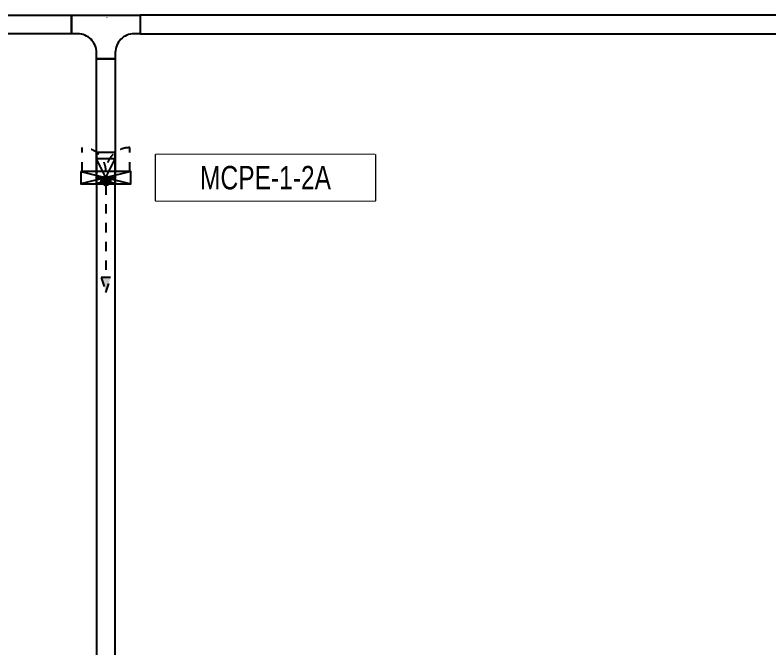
# Model space of a CAD drawing. Header units: millimetres. Extents: x -149088 to 500787, y -530175 to 1035835.
# Drawn here: x 112852 to 124902, y -219117 to -208995 of the extents above; entities that cross this region are included whole.
import ezdxf
from ezdxf.enums import TextEntityAlignment as Align

# ---------------------------------------------------------------- set-up
doc = ezdxf.new("R2010")
doc.units = ezdxf.units.MM
doc.header["$LTSCALE"] = 150
doc.linetypes.add('CONTINOUS', pattern=[0])
doc.linetypes.add('D1', pattern=[3, 1, -1, 1])
for name, color, linetype in [('------01 Motor Control Panel or Center', 4, 'Continuous'), ('-----00 LV_CABLE', 2, 'Continuous'), ('-----26 Electrical Cable Tray', 200, 'Continuous')]:
    doc.layers.add(name, color=color, linetype=linetype)
doc.styles.add('ELEC', font='')
doc.styles.get('ELEC').set_extended_font_data('Dotum')

# ---------------------------------------------------------------- blocks, each defined once
blk = doc.blocks.new('MCP_EQUIPMENT-2')
for p, q in [((200, 400), (0, -400)), ((200, -400), (0, 400))]:
    blk.add_line(p, q)
at = {"color": 1, "linetype": 'D1'}
for p, q in [((200, 380), (580, 380)), ((200, -380), (580, -380))]:
    blk.add_line(p, q, dxfattribs=at)
blk.add_lwpolyline([(200, 400), (0, 400), (0, -400), (200, -400)], close=True)
for centre, start, end in [((200, 380), 270, 0), ((200, -380), 0, 90)]:
    blk.add_arc(centre, 380, start, end, dxfattribs=at)
blk = doc.blocks.new('11')
at = {"linetype": 'D1'}
h = blk.add_hatch(color=256, dxfattribs=at)
edge = h.paths.add_edge_path()
edge.add_arc((0, 0), 75, 0, 360)
blk.add_circle((0, 0), 75, dxfattribs=at)
for p in [(-75, 0), (0, 75), (75, 0), (0, -75)]:
    blk.add_point(p, dxfattribs=at)
blk = doc.blocks.new('22')
at = {"linetype": 'D1'}
h = blk.add_hatch(color=0, dxfattribs=at)
h.dxf.hatch_style = 1
h.paths.add_polyline_path([(0, 0), (-241, 75), (-241, -75)])
at = {"color": 0, "linetype": 'D1'}
blk.add_lwpolyline([(-241, -75), (0, 0), (-241, 75)], close=True, dxfattribs=at)
blk = doc.blocks.new('TRAY(VERT)')
at = {"color": 0}
for p, q in [((0, 400), (0, 500)), ((0, 500), (300, 500)), ((300, 500), (300, 400)), ((0, 0), (0, 400)), ((300, 400), (300, 0)), ((300, 0), (0, 0))]:
    blk.add_line(p, q, dxfattribs=at)
at = {"color": 8}
for p, q in [((150, 100), (0, 400)), ((0, 400), (300, 400)), ((150, 100), (300, 400)), ((0, 100), (300, 0)), ((0, 0), (300, 100)), ((300, 100), (0, 100))]:
    blk.add_line(p, q, dxfattribs=at)
blk = doc.blocks.new('*U26')
at = {"color": 0}
blk.add_lwpolyline([(-1100, 0), (-1000, 0, 0.414214), (-700, 300), (-700, 400), (-400, 400), (-400, 300, 0.414214), (-100, 0), (0, 0), (0, -300), (-1100, -300)], format="xyb", close=True, dxfattribs=at)
at = {"color": 0, "style": 'ELEC'}
blk.add_text('W:300(TEE)', height=10, dxfattribs=at).set_placement((-550, -265), align=Align.MIDDLE)
blk = doc.blocks.new('SSH-20260429.172412')
at = {"layer": '------01 Motor Control Panel or Center', "linetype": 'CONTINOUS'}
blk.add_lwpolyline([(100633, 101200), (100633, 100460), (97130, 100460), (97130, 101200)], close=True, dxfattribs=at)
at = {"layer": '-----00 LV_CABLE', "linetype": 'D1'}
blk.add_lwpolyline([(96330, 100705), (96330, 99234)], dxfattribs=at)
at = {"layer": '-----26 Electrical Cable Tray'}
for points in [[(95780, 103130), (79530, 103130), (79530, 103430), (95780, 103430)], [(96880, 103130), (112092, 103130), (112092, 103430), (96880, 103430)], [(96480, 100730), (96180, 100730), (96180, 102730), (96480, 102730)], [(96180, 83857), (96480, 83857), (96480, 100730), (96180, 100730)]]:
    blk.add_lwpolyline(points, close=True, dxfattribs=at)
at = {"layer": '------01 Motor Control Panel or Center', "rotation": 89.99999999999999}
blk.add_blockref('MCP_EQUIPMENT-2', (96330, 100730), dxfattribs=at)
at = {"layer": '-----00 LV_CABLE', "linetype": 'D1'}
blk.add_blockref('11', (96330, 100780), dxfattribs=at)
at = {"layer": '-----00 LV_CABLE', "linetype": 'D1', "rotation": 270}
blk.add_blockref('22', (96330, 98993), dxfattribs=at)
at = {"layer": '-----26 Electrical Cable Tray', "rotation": 180}
blk.add_blockref('*U26', (95780, 103130), dxfattribs=at)
at = {"layer": '-----26 Electrical Cable Tray', "xscale": -1}
blk.add_blockref('TRAY(VERT)', (96480, 100730), dxfattribs=at)
at = {"color": 1}
blk.add_wipeout([(97130, 101200), (100633, 101200), (100633, 100460), (97130, 100460)], dxfattribs=at).dxf.layer = '------01 Motor Control Panel or Center'
at = {"layer": '------01 Motor Control Panel or Center', "linetype": 'CONTINOUS'}
blk.add_lwpolyline([(100633, 101200), (100633, 100460), (97130, 100460), (97130, 101200)], close=True, dxfattribs=at)
at = {"color": 1}
blk.add_wipeout([(97130, 101200), (100633, 101200), (100633, 100460), (97130, 100460)], dxfattribs=at).dxf.layer = '------01 Motor Control Panel or Center'
at = {"layer": '------01 Motor Control Panel or Center', "linetype": 'CONTINOUS', "style": 'ELEC', "width": 0.8}
blk.add_text('MCPE-1-2A', height=375, dxfattribs=at).set_placement((98881, 100830), align=Align.MIDDLE)

msp = doc.modelspace()

# ---------------------------------------------------------------- block references
msp.add_blockref('SSH-20260429.172412', (17974, -312425))

doc.saveas('drawing.dxf')
